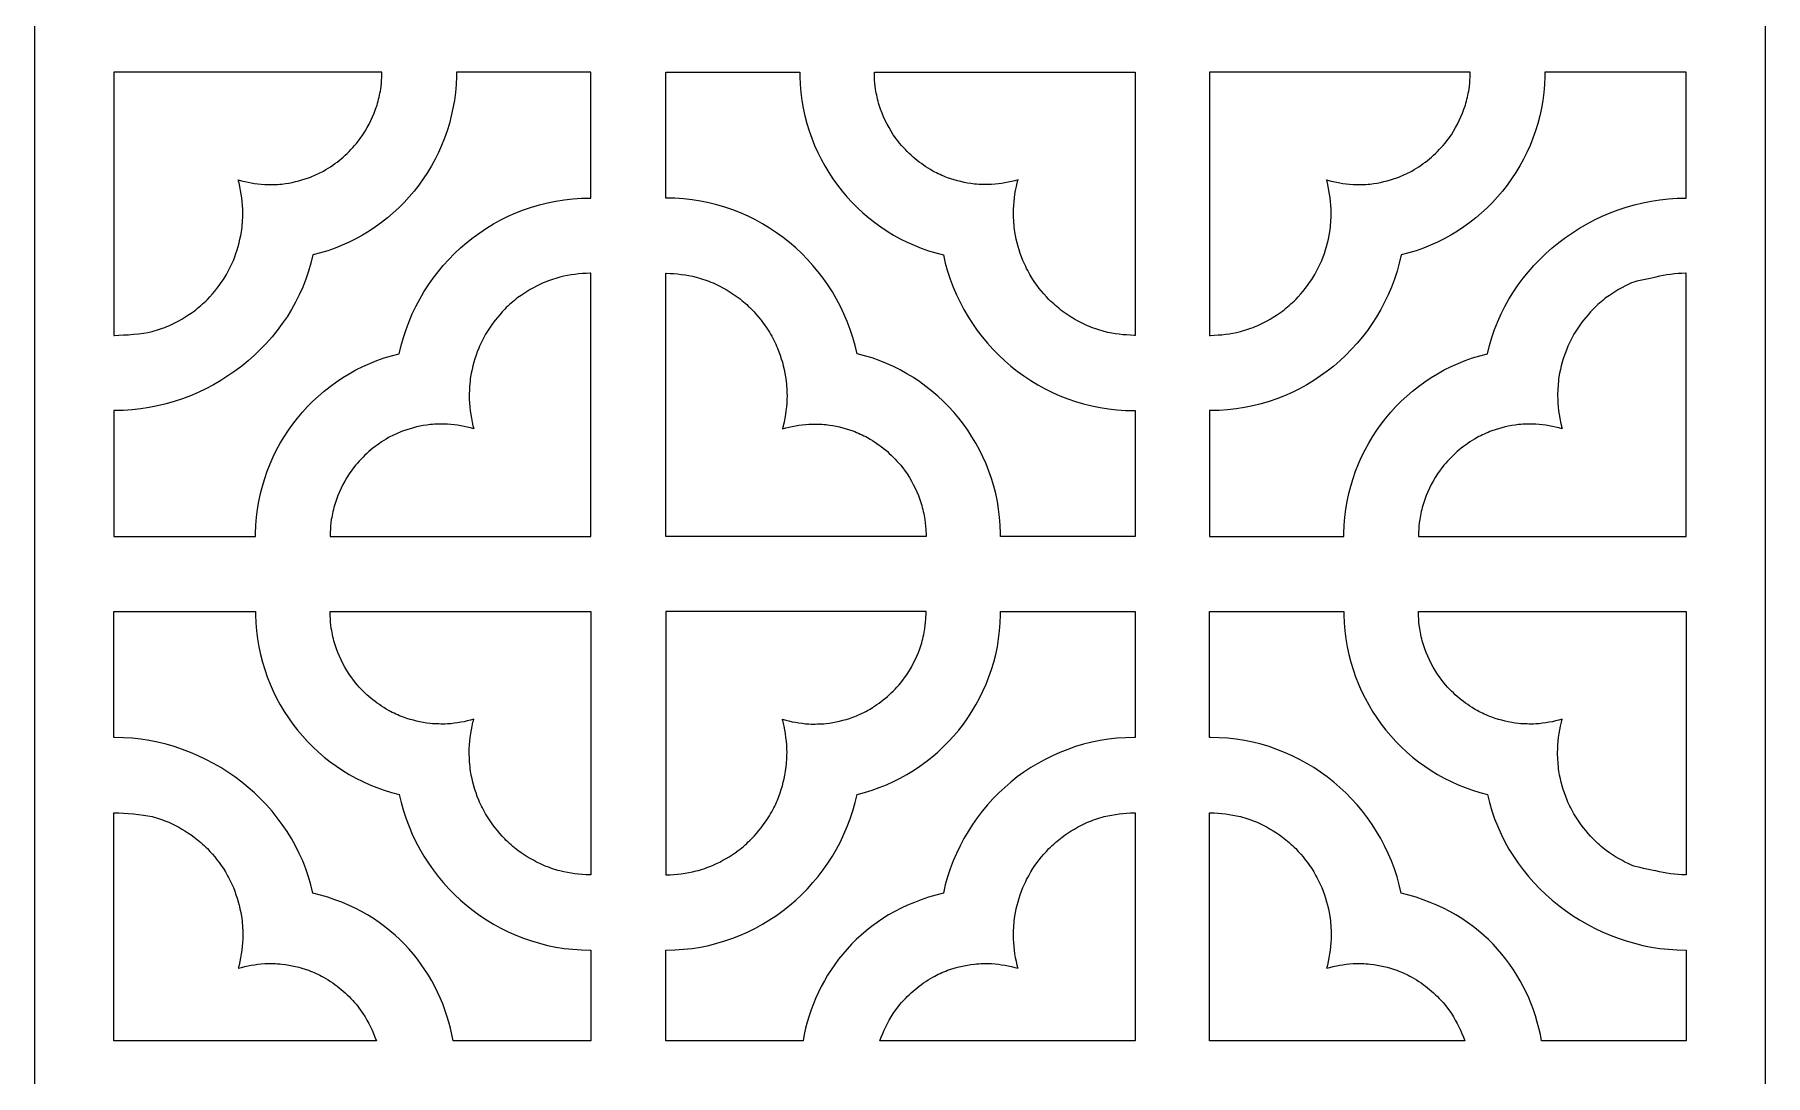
# Model space of a CAD drawing. Header units: centimetres. Extents: x 16.9 to 27.5, y -9.5 to 9.5.
# Drawn here: x 22.828 to 27.5, y -2.195 to 0.616 of the extents above; entities that cross this region are included whole.
import ezdxf

# ---------------------------------------------------------------- set-up
doc = ezdxf.new("R2010")
doc.units = ezdxf.units.CM
doc.header["$MEASUREMENT"] = 0
doc.layers.add('layer 1', color=7, linetype='Continuous')

msp = doc.modelspace()

# ---------------------------------------------------------------- linework, layer by layer
at = {"layer": 'layer 1', "color": 250}
for points, knots in [([(22.82789, 9.5), (22.82789, 9.5), (27.50001, 9.5), (27.50001, 9.5), (27.50001, 9.5), (27.50001, 9.5), (27.50001, -9.5), (27.50001, -9.5), (27.50001, -9.5), (27.50001, -9.5), (22.82789, -9.5), (22.82789, -9.5), (22.82789, -9.5), (22.82789, -9.5), (22.82789, 9.5), (22.82789, 9.5)], [0, 0, 0, 0, 0.2, 0.2, 0.2, 0.2, 0.4, 0.4, 0.4, 0.4, 0.6, 0.6, 0.6, 0.6, 1, 1, 1, 1]), ([(23.04172, 0.5141), (23.04172, 0.5141), (23.76525, 0.5141), (23.76525, 0.5141), (23.76525, 0.5141), (23.76519, 0.50853), (23.7651, 0.50263), (23.76499, 0.50006), (23.76499, 0.50006), (23.76453, 0.48975), (23.76362, 0.47938), (23.76227, 0.46863), (23.76227, 0.46863), (23.7596, 0.45363), (23.75637, 0.43946), (23.75223, 0.4248), (23.75223, 0.4248), (23.74248, 0.39577), (23.73067, 0.37106), (23.71429, 0.34527), (23.71429, 0.34527), (23.71429, 0.34527), (23.69683, 0.3217), (23.69683, 0.3217), (23.69683, 0.3217), (23.6702, 0.29065), (23.64269, 0.26765), (23.60746, 0.24713), (23.60746, 0.24713), (23.59427, 0.24029), (23.58136, 0.23438), (23.56758, 0.22887), (23.56758, 0.22887), (23.54333, 0.22054), (23.52071, 0.21529), (23.49531, 0.21201), (23.49531, 0.21201), (23.47962, 0.2108), (23.46465, 0.21043), (23.44893, 0.21083), (23.44893, 0.21083), (23.42394, 0.21276), (23.40152, 0.21669), (23.37752, 0.22346), (23.37752, 0.22346), (23.3783, 0.22084), (23.37907, 0.21819), (23.37982, 0.21552), (23.37982, 0.21552), (23.38621, 0.18765), (23.38937, 0.16197), (23.39009, 0.13337), (23.39009, 0.13337), (23.38966, 0.11632), (23.38846, 0.10012), (23.38632, 0.08319), (23.38632, 0.08319), (23.38145, 0.05577), (23.37463, 0.03144), (23.36449, 0.00553), (23.36449, 0.00553), (23.35787, -0.00923), (23.35087, -0.02302), (23.34286, -0.03707), (23.34286, -0.03707), (23.32822, -0.06011), (23.3129, -0.0798), (23.2942, -0.09962), (23.2942, -0.09962), (23.28262, -0.11078), (23.27103, -0.12093), (23.25846, -0.13093), (23.25846, -0.13093), (23.23635, -0.14684), (23.21489, -0.15934), (23.19018, -0.17066), (23.19018, -0.17066), (23.17515, -0.17667), (23.16053, -0.18168), (23.14499, -0.18616), (23.14499, -0.18616), (23.11741, -0.19262), (23.07222, -0.19581), (23.04393, -0.19654), (23.04393, -0.19654), (23.04371, -0.19653), (23.04285, -0.19652), (23.04172, -0.19652), (23.04172, -0.19652), (23.04172, -0.19652), (23.04172, 0.5141), (23.04172, 0.5141)], [0, 0, 0, 0, 0.0416667, 0.0416667, 0.0416667, 0.0416667, 0.0833333, 0.0833333, 0.0833333, 0.0833333, 0.125, 0.125, 0.125, 0.125, 0.1666667, 0.1666667, 0.1666667, 0.1666667, 0.2083333, 0.2083333, 0.2083333, 0.2083333, 0.25, 0.25, 0.25, 0.25, 0.2916667, 0.2916667, 0.2916667, 0.2916667, 0.3333333, 0.3333333, 0.3333333, 0.3333333, 0.375, 0.375, 0.375, 0.375, 0.4166667, 0.4166667, 0.4166667, 0.4166667, 0.4583333, 0.4583333, 0.4583333, 0.4583333, 0.5, 0.5, 0.5, 0.5, 0.5416667, 0.5416667, 0.5416667, 0.5416667, 0.5833333, 0.5833333, 0.5833333, 0.5833333, 0.625, 0.625, 0.625, 0.625, 0.6666667, 0.6666667, 0.6666667, 0.6666667, 0.7083333, 0.7083333, 0.7083333, 0.7083333, 0.75, 0.75, 0.75, 0.75, 0.7916667, 0.7916667, 0.7916667, 0.7916667, 0.8333333, 0.8333333, 0.8333333, 0.8333333, 0.875, 0.875, 0.875, 0.875, 0.9166667, 0.9166667, 0.9166667, 0.9166667, 1, 1, 1, 1]), ([(23.96665, 0.5141), (23.96665, 0.5141), (24.32959, 0.5141), (24.32959, 0.5141), (24.32959, 0.5141), (24.32959, 0.5141), (24.32959, 0.17429), (24.32959, 0.17429), (24.32959, 0.17429), (24.32834, 0.17429), (24.32751, 0.17429), (24.32737, 0.17429), (24.32737, 0.17429), (24.07515, 0.17429), (23.86336, -0.00629), (23.81197, -0.24608), (23.81197, -0.24608), (23.59309, -0.29807), (23.4286, -0.49549), (23.42447, -0.73125), (23.42447, -0.73125), (23.42445, -0.7324), (23.42443, -0.73578), (23.42442, -0.73952), (23.42442, -0.73952), (23.42442, -0.73952), (23.04172, -0.73952), (23.04172, -0.73952), (23.04172, -0.73952), (23.04172, -0.73952), (23.04172, -0.39966), (23.04172, -0.39966), (23.04172, -0.39966), (23.04285, -0.39966), (23.04371, -0.39966), (23.04393, -0.39966), (23.04393, -0.39966), (23.29615, -0.39966), (23.52772, -0.21908), (23.57911, 0.02071), (23.57911, 0.02071), (23.79707, 0.07248), (23.9611, 0.26846), (23.96655, 0.50291), (23.96655, 0.50291), (23.96659, 0.50478), (23.96662, 0.50945), (23.96665, 0.5141)], [0, 0, 0, 0, 0.0769231, 0.0769231, 0.0769231, 0.0769231, 0.1538462, 0.1538462, 0.1538462, 0.1538462, 0.2307692, 0.2307692, 0.2307692, 0.2307692, 0.3076923, 0.3076923, 0.3076923, 0.3076923, 0.3846154, 0.3846154, 0.3846154, 0.3846154, 0.4615385, 0.4615385, 0.4615385, 0.4615385, 0.5384615, 0.5384615, 0.5384615, 0.5384615, 0.6153846, 0.6153846, 0.6153846, 0.6153846, 0.6923077, 0.6923077, 0.6923077, 0.6923077, 0.7692308, 0.7692308, 0.7692308, 0.7692308, 0.8461538, 0.8461538, 0.8461538, 0.8461538, 1, 1, 1, 1]), ([(24.89342, 0.5141), (24.89342, 0.5141), (24.53163, 0.5141), (24.53163, 0.5141), (24.53163, 0.5141), (24.53163, 0.5141), (24.53163, 0.17429), (24.53163, 0.17429), (24.53163, 0.17429), (24.53223, 0.17429), (24.53261, 0.17429), (24.5327, 0.17429), (24.5327, 0.17429), (24.78492, 0.17429), (24.99671, -0.00629), (25.0481, -0.24608), (25.0481, -0.24608), (25.26698, -0.29807), (25.43147, -0.49549), (25.43559, -0.73125), (25.43559, -0.73125), (25.43562, -0.7324), (25.43564, -0.73578), (25.43565, -0.73952), (25.43565, -0.73952), (25.43565, -0.73952), (25.79857, -0.73952), (25.79857, -0.73952), (25.79857, -0.73952), (25.79857, -0.73952), (25.79857, -0.39966), (25.79857, -0.39966), (25.79857, -0.39966), (25.79744, -0.39966), (25.79658, -0.39966), (25.79635, -0.39966), (25.79635, -0.39966), (25.54414, -0.39966), (25.33235, -0.21908), (25.28096, 0.02071), (25.28096, 0.02071), (25.06299, 0.07248), (24.89897, 0.26846), (24.89352, 0.50291), (24.89352, 0.50291), (24.89348, 0.50478), (24.89344, 0.50945), (24.89342, 0.5141)], [0, 0, 0, 0, 0.0769231, 0.0769231, 0.0769231, 0.0769231, 0.1538462, 0.1538462, 0.1538462, 0.1538462, 0.2307692, 0.2307692, 0.2307692, 0.2307692, 0.3076923, 0.3076923, 0.3076923, 0.3076923, 0.3846154, 0.3846154, 0.3846154, 0.3846154, 0.4615385, 0.4615385, 0.4615385, 0.4615385, 0.5384615, 0.5384615, 0.5384615, 0.5384615, 0.6153846, 0.6153846, 0.6153846, 0.6153846, 0.6923077, 0.6923077, 0.6923077, 0.6923077, 0.7692308, 0.7692308, 0.7692308, 0.7692308, 0.8461538, 0.8461538, 0.8461538, 0.8461538, 1, 1, 1, 1]), ([(25.79857, 0.5141), (25.79857, 0.5141), (25.09482, 0.5141), (25.09482, 0.5141), (25.09482, 0.5141), (25.09488, 0.50853), (25.09496, 0.50263), (25.09508, 0.50006), (25.09508, 0.50006), (25.09554, 0.48975), (25.09644, 0.47938), (25.0978, 0.46863), (25.0978, 0.46863), (25.10046, 0.45363), (25.1037, 0.43946), (25.10784, 0.4248), (25.10784, 0.4248), (25.11759, 0.39577), (25.12939, 0.37106), (25.14578, 0.34527), (25.14578, 0.34527), (25.14578, 0.34527), (25.16323, 0.3217), (25.16323, 0.3217), (25.16323, 0.3217), (25.18986, 0.29065), (25.21738, 0.26765), (25.25261, 0.24713), (25.25261, 0.24713), (25.2658, 0.24029), (25.2787, 0.23438), (25.29249, 0.22887), (25.29249, 0.22887), (25.31674, 0.22054), (25.33936, 0.21529), (25.36476, 0.21201), (25.36476, 0.21201), (25.38045, 0.2108), (25.39541, 0.21043), (25.41114, 0.21083), (25.41114, 0.21083), (25.43613, 0.21276), (25.45855, 0.21669), (25.48255, 0.22346), (25.48255, 0.22346), (25.48177, 0.22084), (25.481, 0.21819), (25.48024, 0.21552), (25.48024, 0.21552), (25.47385, 0.18765), (25.4707, 0.16197), (25.46998, 0.13337), (25.46998, 0.13337), (25.47041, 0.11632), (25.47161, 0.10012), (25.47375, 0.08319), (25.47375, 0.08319), (25.47861, 0.05577), (25.48544, 0.03144), (25.49558, 0.00553), (25.49558, 0.00553), (25.5022, -0.00923), (25.5092, -0.02302), (25.51721, -0.03707), (25.51721, -0.03707), (25.53184, -0.06011), (25.54717, -0.0798), (25.56586, -0.09962), (25.56586, -0.09962), (25.57744, -0.11078), (25.58903, -0.12093), (25.60161, -0.13093), (25.60161, -0.13093), (25.62372, -0.14684), (25.64517, -0.15934), (25.66989, -0.17066), (25.66989, -0.17066), (25.68492, -0.17667), (25.69954, -0.18168), (25.71508, -0.18616), (25.71508, -0.18616), (25.74266, -0.19262), (25.76806, -0.19581), (25.79635, -0.19654), (25.79635, -0.19654), (25.79658, -0.19653), (25.79744, -0.19652), (25.79857, -0.19652), (25.79857, -0.19652), (25.79857, -0.19652), (25.79857, 0.5141), (25.79857, 0.5141)], [0, 0, 0, 0, 0.0416667, 0.0416667, 0.0416667, 0.0416667, 0.0833333, 0.0833333, 0.0833333, 0.0833333, 0.125, 0.125, 0.125, 0.125, 0.1666667, 0.1666667, 0.1666667, 0.1666667, 0.2083333, 0.2083333, 0.2083333, 0.2083333, 0.25, 0.25, 0.25, 0.25, 0.2916667, 0.2916667, 0.2916667, 0.2916667, 0.3333333, 0.3333333, 0.3333333, 0.3333333, 0.375, 0.375, 0.375, 0.375, 0.4166667, 0.4166667, 0.4166667, 0.4166667, 0.4583333, 0.4583333, 0.4583333, 0.4583333, 0.5, 0.5, 0.5, 0.5, 0.5416667, 0.5416667, 0.5416667, 0.5416667, 0.5833333, 0.5833333, 0.5833333, 0.5833333, 0.625, 0.625, 0.625, 0.625, 0.6666667, 0.6666667, 0.6666667, 0.6666667, 0.7083333, 0.7083333, 0.7083333, 0.7083333, 0.75, 0.75, 0.75, 0.75, 0.7916667, 0.7916667, 0.7916667, 0.7916667, 0.8333333, 0.8333333, 0.8333333, 0.8333333, 0.875, 0.875, 0.875, 0.875, 0.9166667, 0.9166667, 0.9166667, 0.9166667, 1, 1, 1, 1]), ([(25.99946, 0.5141), (25.99946, 0.5141), (26.70321, 0.5141), (26.70321, 0.5141), (26.70321, 0.5141), (26.70315, 0.50853), (26.70307, 0.50263), (26.70295, 0.50006), (26.70295, 0.50006), (26.70249, 0.48975), (26.70159, 0.47938), (26.70023, 0.46863), (26.70023, 0.46863), (26.69757, 0.45363), (26.69433, 0.43946), (26.69019, 0.4248), (26.69019, 0.4248), (26.68044, 0.39577), (26.66864, 0.37106), (26.65225, 0.34527), (26.65225, 0.34527), (26.65225, 0.34527), (26.6348, 0.3217), (26.6348, 0.3217), (26.6348, 0.3217), (26.60817, 0.29065), (26.58065, 0.26765), (26.54542, 0.24713), (26.54542, 0.24713), (26.53223, 0.24029), (26.51933, 0.23438), (26.50555, 0.22887), (26.50555, 0.22887), (26.48129, 0.22054), (26.45867, 0.21529), (26.43327, 0.21201), (26.43327, 0.21201), (26.41758, 0.2108), (26.40262, 0.21043), (26.38689, 0.21083), (26.38689, 0.21083), (26.36191, 0.21276), (26.33948, 0.21669), (26.31548, 0.22346), (26.31548, 0.22346), (26.31626, 0.22084), (26.31704, 0.21819), (26.31779, 0.21552), (26.31779, 0.21552), (26.32418, 0.18765), (26.32733, 0.16197), (26.32805, 0.13337), (26.32805, 0.13337), (26.32762, 0.11632), (26.32642, 0.10012), (26.32429, 0.08319), (26.32429, 0.08319), (26.31942, 0.05577), (26.31259, 0.03144), (26.30246, 0.00553), (26.30246, 0.00553), (26.29584, -0.00923), (26.28883, -0.02302), (26.28083, -0.03707), (26.28083, -0.03707), (26.26619, -0.06011), (26.25087, -0.0798), (26.23217, -0.09962), (26.23217, -0.09962), (26.22059, -0.11078), (26.209, -0.12093), (26.19642, -0.13093), (26.19642, -0.13093), (26.17431, -0.14684), (26.15286, -0.15934), (26.12814, -0.17066), (26.12814, -0.17066), (26.11311, -0.17667), (26.09849, -0.18168), (26.08295, -0.18616), (26.08295, -0.18616), (26.05538, -0.19262), (26.02997, -0.19581), (26.00168, -0.19654), (26.00168, -0.19654), (26.00146, -0.19653), (26.00059, -0.19652), (25.99946, -0.19652), (25.99946, -0.19652), (25.99946, -0.19652), (25.99946, 0.5141), (25.99946, 0.5141)], [0, 0, 0, 0, 0.0416667, 0.0416667, 0.0416667, 0.0416667, 0.0833333, 0.0833333, 0.0833333, 0.0833333, 0.125, 0.125, 0.125, 0.125, 0.1666667, 0.1666667, 0.1666667, 0.1666667, 0.2083333, 0.2083333, 0.2083333, 0.2083333, 0.25, 0.25, 0.25, 0.25, 0.2916667, 0.2916667, 0.2916667, 0.2916667, 0.3333333, 0.3333333, 0.3333333, 0.3333333, 0.375, 0.375, 0.375, 0.375, 0.4166667, 0.4166667, 0.4166667, 0.4166667, 0.4583333, 0.4583333, 0.4583333, 0.4583333, 0.5, 0.5, 0.5, 0.5, 0.5416667, 0.5416667, 0.5416667, 0.5416667, 0.5833333, 0.5833333, 0.5833333, 0.5833333, 0.625, 0.625, 0.625, 0.625, 0.6666667, 0.6666667, 0.6666667, 0.6666667, 0.7083333, 0.7083333, 0.7083333, 0.7083333, 0.75, 0.75, 0.75, 0.75, 0.7916667, 0.7916667, 0.7916667, 0.7916667, 0.8333333, 0.8333333, 0.8333333, 0.8333333, 0.875, 0.875, 0.875, 0.875, 0.9166667, 0.9166667, 0.9166667, 0.9166667, 1, 1, 1, 1]), ([(26.90461, 0.5141), (26.90461, 0.5141), (27.28618, 0.5141), (27.28618, 0.5141), (27.28618, 0.5141), (27.28618, 0.5141), (27.28618, 0.17429), (27.28618, 0.17429), (27.28618, 0.17429), (27.28558, 0.17429), (27.2852, 0.17429), (27.28511, 0.17429), (27.28511, 0.17429), (27.03289, 0.17429), (26.80132, -0.00629), (26.74994, -0.24608), (26.74994, -0.24608), (26.53105, -0.29807), (26.36656, -0.49549), (26.36244, -0.73125), (26.36244, -0.73125), (26.36242, -0.7324), (26.3624, -0.73578), (26.36238, -0.73952), (26.36238, -0.73952), (26.36238, -0.73952), (25.99946, -0.73952), (25.99946, -0.73952), (25.99946, -0.73952), (25.99946, -0.73952), (25.99946, -0.39966), (25.99946, -0.39966), (25.99946, -0.39966), (26.00059, -0.39966), (26.00146, -0.39966), (26.00168, -0.39966), (26.00168, -0.39966), (26.25389, -0.39966), (26.46568, -0.21908), (26.51707, 0.02071), (26.51707, 0.02071), (26.73504, 0.07248), (26.89907, 0.26846), (26.90451, 0.50291), (26.90451, 0.50291), (26.90455, 0.50478), (26.90459, 0.50945), (26.90461, 0.5141)], [0, 0, 0, 0, 0.0769231, 0.0769231, 0.0769231, 0.0769231, 0.1538462, 0.1538462, 0.1538462, 0.1538462, 0.2307692, 0.2307692, 0.2307692, 0.2307692, 0.3076923, 0.3076923, 0.3076923, 0.3076923, 0.3846154, 0.3846154, 0.3846154, 0.3846154, 0.4615385, 0.4615385, 0.4615385, 0.4615385, 0.5384615, 0.5384615, 0.5384615, 0.5384615, 0.6153846, 0.6153846, 0.6153846, 0.6153846, 0.6923077, 0.6923077, 0.6923077, 0.6923077, 0.7692308, 0.7692308, 0.7692308, 0.7692308, 0.8461538, 0.8461538, 0.8461538, 0.8461538, 1, 1, 1, 1]), ([(23.62582, -0.73952), (23.62586, -0.73471), (23.62591, -0.73003), (23.62598, -0.72824), (23.62598, -0.72824), (23.62639, -0.717), (23.62733, -0.70572), (23.62881, -0.694), (23.62881, -0.694), (23.63148, -0.679), (23.63471, -0.66483), (23.63885, -0.65017), (23.63885, -0.65017), (23.6486, -0.62114), (23.66041, -0.59643), (23.67679, -0.57064), (23.67679, -0.57064), (23.67679, -0.57064), (23.69425, -0.54707), (23.69425, -0.54707), (23.69425, -0.54707), (23.72088, -0.51602), (23.74839, -0.49302), (23.78362, -0.4725), (23.78362, -0.4725), (23.79681, -0.46566), (23.80972, -0.45975), (23.8235, -0.45424), (23.8235, -0.45424), (23.84775, -0.44591), (23.87038, -0.44066), (23.89577, -0.43738), (23.89577, -0.43738), (23.91146, -0.43617), (23.92643, -0.4358), (23.94215, -0.4362), (23.94215, -0.4362), (23.96714, -0.43813), (23.98956, -0.44206), (24.01356, -0.44883), (24.01356, -0.44883), (24.01278, -0.44621), (24.01201, -0.44356), (24.01126, -0.4409), (24.01126, -0.4409), (24.00487, -0.41302), (24.00171, -0.38734), (24.00099, -0.35874), (24.00099, -0.35874), (24.00142, -0.34169), (24.00262, -0.32549), (24.00476, -0.30856), (24.00476, -0.30856), (24.00963, -0.28114), (24.01645, -0.25681), (24.02659, -0.23091), (24.02659, -0.23091), (24.03321, -0.21614), (24.04021, -0.20235), (24.04822, -0.1883), (24.04822, -0.1883), (24.06286, -0.16526), (24.07818, -0.14557), (24.09688, -0.12575), (24.09688, -0.12575), (24.10846, -0.11459), (24.12005, -0.10444), (24.13262, -0.09444), (24.13262, -0.09444), (24.15473, -0.07853), (24.17619, -0.06603), (24.2009, -0.05471), (24.2009, -0.05471), (24.21594, -0.0487), (24.23055, -0.04369), (24.24609, -0.03921), (24.24609, -0.03921), (24.27367, -0.03275), (24.29908, -0.02956), (24.32737, -0.02883), (24.32737, -0.02883), (24.3275, -0.02883), (24.32833, -0.02884), (24.32959, -0.02884), (24.32959, -0.02884), (24.32959, -0.02884), (24.32959, -0.73952), (24.32959, -0.73952), (24.32959, -0.73952), (24.32959, -0.73952), (23.62582, -0.73952), (23.62582, -0.73952)], [0, 0, 0, 0, 0.0416667, 0.0416667, 0.0416667, 0.0416667, 0.0833333, 0.0833333, 0.0833333, 0.0833333, 0.125, 0.125, 0.125, 0.125, 0.1666667, 0.1666667, 0.1666667, 0.1666667, 0.2083333, 0.2083333, 0.2083333, 0.2083333, 0.25, 0.25, 0.25, 0.25, 0.2916667, 0.2916667, 0.2916667, 0.2916667, 0.3333333, 0.3333333, 0.3333333, 0.3333333, 0.375, 0.375, 0.375, 0.375, 0.4166667, 0.4166667, 0.4166667, 0.4166667, 0.4583333, 0.4583333, 0.4583333, 0.4583333, 0.5, 0.5, 0.5, 0.5, 0.5416667, 0.5416667, 0.5416667, 0.5416667, 0.5833333, 0.5833333, 0.5833333, 0.5833333, 0.625, 0.625, 0.625, 0.625, 0.6666667, 0.6666667, 0.6666667, 0.6666667, 0.7083333, 0.7083333, 0.7083333, 0.7083333, 0.75, 0.75, 0.75, 0.75, 0.7916667, 0.7916667, 0.7916667, 0.7916667, 0.8333333, 0.8333333, 0.8333333, 0.8333333, 0.875, 0.875, 0.875, 0.875, 0.9166667, 0.9166667, 0.9166667, 0.9166667, 1, 1, 1, 1]), ([(25.23425, -0.73952), (25.23421, -0.73471), (25.23416, -0.73003), (25.23409, -0.72824), (25.23409, -0.72824), (25.23368, -0.717), (25.23273, -0.70572), (25.23125, -0.694), (25.23125, -0.694), (25.22859, -0.679), (25.22535, -0.66483), (25.22122, -0.65017), (25.22122, -0.65017), (25.21147, -0.62114), (25.19966, -0.59643), (25.18328, -0.57064), (25.18328, -0.57064), (25.18328, -0.57064), (25.16582, -0.54707), (25.16582, -0.54707), (25.16582, -0.54707), (25.13919, -0.51602), (25.11168, -0.49302), (25.07645, -0.4725), (25.07645, -0.4725), (25.06326, -0.46566), (25.05035, -0.45975), (25.03657, -0.45424), (25.03657, -0.45424), (25.01232, -0.44591), (24.98969, -0.44066), (24.96429, -0.43738), (24.96429, -0.43738), (24.94861, -0.43617), (24.93364, -0.4358), (24.91791, -0.4362), (24.91791, -0.4362), (24.89293, -0.43813), (24.87051, -0.44206), (24.8465, -0.44883), (24.8465, -0.44883), (24.84729, -0.44621), (24.84806, -0.44356), (24.84881, -0.4409), (24.84881, -0.4409), (24.8552, -0.41302), (24.85836, -0.38734), (24.85908, -0.35874), (24.85908, -0.35874), (24.85865, -0.34169), (24.85745, -0.32549), (24.85531, -0.30856), (24.85531, -0.30856), (24.85044, -0.28114), (24.84362, -0.25681), (24.83348, -0.23091), (24.83348, -0.23091), (24.82686, -0.21614), (24.81986, -0.20235), (24.81185, -0.1883), (24.81185, -0.1883), (24.79721, -0.16526), (24.78189, -0.14557), (24.76319, -0.12575), (24.76319, -0.12575), (24.75161, -0.11459), (24.74002, -0.10444), (24.72745, -0.09444), (24.72745, -0.09444), (24.70534, -0.07853), (24.68388, -0.06603), (24.65916, -0.05471), (24.65916, -0.05471), (24.64413, -0.0487), (24.62952, -0.04369), (24.61397, -0.03921), (24.61397, -0.03921), (24.5864, -0.03275), (24.56099, -0.02956), (24.5327, -0.02883), (24.5327, -0.02883), (24.53261, -0.02883), (24.53223, -0.02884), (24.53163, -0.02884), (24.53163, -0.02884), (24.53163, -0.02884), (24.53163, -0.73952), (24.53163, -0.73952), (24.53163, -0.73952), (24.53163, -0.73952), (25.23425, -0.73952), (25.23425, -0.73952)], [0, 0, 0, 0, 0.0416667, 0.0416667, 0.0416667, 0.0416667, 0.0833333, 0.0833333, 0.0833333, 0.0833333, 0.125, 0.125, 0.125, 0.125, 0.1666667, 0.1666667, 0.1666667, 0.1666667, 0.2083333, 0.2083333, 0.2083333, 0.2083333, 0.25, 0.25, 0.25, 0.25, 0.2916667, 0.2916667, 0.2916667, 0.2916667, 0.3333333, 0.3333333, 0.3333333, 0.3333333, 0.375, 0.375, 0.375, 0.375, 0.4166667, 0.4166667, 0.4166667, 0.4166667, 0.4583333, 0.4583333, 0.4583333, 0.4583333, 0.5, 0.5, 0.5, 0.5, 0.5416667, 0.5416667, 0.5416667, 0.5416667, 0.5833333, 0.5833333, 0.5833333, 0.5833333, 0.625, 0.625, 0.625, 0.625, 0.6666667, 0.6666667, 0.6666667, 0.6666667, 0.7083333, 0.7083333, 0.7083333, 0.7083333, 0.75, 0.75, 0.75, 0.75, 0.7916667, 0.7916667, 0.7916667, 0.7916667, 0.8333333, 0.8333333, 0.8333333, 0.8333333, 0.875, 0.875, 0.875, 0.875, 0.9166667, 0.9166667, 0.9166667, 0.9166667, 1, 1, 1, 1]), ([(26.56378, -0.73952), (26.56382, -0.73471), (26.56387, -0.73003), (26.56394, -0.72824), (26.56394, -0.72824), (26.56436, -0.717), (26.5653, -0.70572), (26.56678, -0.694), (26.56678, -0.694), (26.56944, -0.679), (26.57268, -0.66483), (26.57681, -0.65017), (26.57681, -0.65017), (26.58656, -0.62114), (26.59837, -0.59643), (26.61475, -0.57064), (26.61475, -0.57064), (26.61475, -0.57064), (26.63221, -0.54707), (26.63221, -0.54707), (26.63221, -0.54707), (26.65884, -0.51602), (26.68636, -0.49302), (26.72159, -0.4725), (26.72159, -0.4725), (26.73478, -0.46566), (26.74768, -0.45975), (26.76146, -0.45424), (26.76146, -0.45424), (26.78571, -0.44591), (26.80834, -0.44066), (26.83374, -0.43738), (26.83374, -0.43738), (26.84943, -0.43617), (26.86439, -0.4358), (26.88012, -0.4362), (26.88012, -0.4362), (26.9051, -0.43813), (26.92753, -0.44206), (26.95153, -0.44883), (26.95153, -0.44883), (26.95074, -0.44621), (26.94997, -0.44356), (26.94922, -0.4409), (26.94922, -0.4409), (26.94283, -0.41302), (26.93967, -0.38734), (26.93896, -0.35874), (26.93896, -0.35874), (26.93938, -0.34169), (26.94058, -0.32549), (26.94272, -0.30856), (26.94272, -0.30856), (26.94759, -0.28114), (26.95441, -0.25681), (26.96455, -0.23091), (26.96455, -0.23091), (26.97117, -0.21614), (26.97818, -0.20235), (26.98618, -0.1883), (26.98618, -0.1883), (27.00082, -0.16526), (27.01614, -0.14557), (27.03484, -0.12575), (27.03484, -0.12575), (27.04642, -0.11459), (27.05801, -0.10444), (27.07059, -0.09444), (27.07059, -0.09444), (27.09269, -0.07853), (27.11415, -0.06603), (27.13887, -0.05471), (27.13887, -0.05471), (27.1539, -0.0487), (27.18829, -0.04369), (27.20384, -0.03921), (27.20384, -0.03921), (27.23141, -0.03275), (27.25682, -0.02956), (27.28511, -0.02883), (27.28511, -0.02883), (27.2852, -0.02883), (27.28558, -0.02884), (27.28618, -0.02884), (27.28618, -0.02884), (27.28618, -0.02884), (27.28618, -0.73952), (27.28618, -0.73952), (27.28618, -0.73952), (27.28618, -0.73952), (26.56378, -0.73952), (26.56378, -0.73952)], [0, 0, 0, 0, 0.0416667, 0.0416667, 0.0416667, 0.0416667, 0.0833333, 0.0833333, 0.0833333, 0.0833333, 0.125, 0.125, 0.125, 0.125, 0.1666667, 0.1666667, 0.1666667, 0.1666667, 0.2083333, 0.2083333, 0.2083333, 0.2083333, 0.25, 0.25, 0.25, 0.25, 0.2916667, 0.2916667, 0.2916667, 0.2916667, 0.3333333, 0.3333333, 0.3333333, 0.3333333, 0.375, 0.375, 0.375, 0.375, 0.4166667, 0.4166667, 0.4166667, 0.4166667, 0.4583333, 0.4583333, 0.4583333, 0.4583333, 0.5, 0.5, 0.5, 0.5, 0.5416667, 0.5416667, 0.5416667, 0.5416667, 0.5833333, 0.5833333, 0.5833333, 0.5833333, 0.625, 0.625, 0.625, 0.625, 0.6666667, 0.6666667, 0.6666667, 0.6666667, 0.7083333, 0.7083333, 0.7083333, 0.7083333, 0.75, 0.75, 0.75, 0.75, 0.7916667, 0.7916667, 0.7916667, 0.7916667, 0.8333333, 0.8333333, 0.8333333, 0.8333333, 0.875, 0.875, 0.875, 0.875, 0.9166667, 0.9166667, 0.9166667, 0.9166667, 1, 1, 1, 1]), ([(23.95744, -2.10138), (23.95744, -2.10138), (24.32959, -2.10138), (24.32959, -2.10138), (24.32959, -2.10138), (24.32959, -2.01972), (24.32959, -1.93805), (24.32959, -1.85639), (24.32959, -1.85639), (24.32834, -1.85639), (24.32751, -1.85639), (24.32737, -1.85639), (24.32737, -1.85639), (24.07515, -1.85639), (23.86336, -1.67581), (23.81197, -1.43602), (23.81197, -1.43602), (23.59309, -1.38403), (23.4286, -1.18661), (23.42447, -0.95085), (23.42447, -0.95085), (23.42445, -0.9497), (23.42443, -0.94632), (23.42442, -0.94258), (23.42442, -0.94258), (23.42442, -0.94258), (23.04172, -0.94258), (23.04172, -0.94258), (23.04172, -0.94258), (23.04172, -0.94258), (23.04172, -1.28244), (23.04172, -1.28244), (23.04172, -1.28244), (23.04285, -1.28244), (23.04371, -1.28243), (23.04393, -1.28243), (23.04393, -1.28243), (23.29615, -1.28243), (23.52772, -1.46302), (23.57911, -1.7028), (23.57911, -1.7028), (23.79932, -1.75511), (23.92537, -1.92005), (23.95744, -2.10138)], [0, 0, 0, 0, 0.0833333, 0.0833333, 0.0833333, 0.0833333, 0.1666667, 0.1666667, 0.1666667, 0.1666667, 0.25, 0.25, 0.25, 0.25, 0.3333333, 0.3333333, 0.3333333, 0.3333333, 0.4166667, 0.4166667, 0.4166667, 0.4166667, 0.5, 0.5, 0.5, 0.5, 0.5833333, 0.5833333, 0.5833333, 0.5833333, 0.6666667, 0.6666667, 0.6666667, 0.6666667, 0.75, 0.75, 0.75, 0.75, 0.8333333, 0.8333333, 0.8333333, 0.8333333, 1, 1, 1, 1]), ([(23.62582, -0.94258), (23.62586, -0.94739), (23.62591, -0.95207), (23.62598, -0.95386), (23.62598, -0.95386), (23.62639, -0.9651), (23.62733, -0.97637), (23.62881, -0.98809), (23.62881, -0.98809), (23.63148, -1.0031), (23.63471, -1.01726), (23.63885, -1.03193), (23.63885, -1.03193), (23.6486, -1.06096), (23.66041, -1.08566), (23.67679, -1.11145), (23.67679, -1.11145), (23.67679, -1.11145), (23.69425, -1.13503), (23.69425, -1.13503), (23.69425, -1.13503), (23.72088, -1.16608), (23.74839, -1.18908), (23.78362, -1.2096), (23.78362, -1.2096), (23.79681, -1.21644), (23.80972, -1.22235), (23.8235, -1.22786), (23.8235, -1.22786), (23.84775, -1.23618), (23.87038, -1.24143), (23.89577, -1.24471), (23.89577, -1.24471), (23.91146, -1.24593), (23.92643, -1.2463), (23.94215, -1.24589), (23.94215, -1.24589), (23.96714, -1.24397), (23.98956, -1.24004), (24.01356, -1.23327), (24.01356, -1.23327), (24.01278, -1.23589), (24.01201, -1.23853), (24.01126, -1.2412), (24.01126, -1.2412), (24.00487, -1.26907), (24.00171, -1.29475), (24.00099, -1.32336), (24.00099, -1.32336), (24.00142, -1.34041), (24.00262, -1.35661), (24.00476, -1.37354), (24.00476, -1.37354), (24.00963, -1.40095), (24.01645, -1.42528), (24.02659, -1.45119), (24.02659, -1.45119), (24.03321, -1.46595), (24.04021, -1.47975), (24.04822, -1.4938), (24.04822, -1.4938), (24.06286, -1.51684), (24.07818, -1.53653), (24.09688, -1.55634), (24.09688, -1.55634), (24.10846, -1.56751), (24.12005, -1.57766), (24.13262, -1.58766), (24.13262, -1.58766), (24.15473, -1.60357), (24.17619, -1.61607), (24.2009, -1.62739), (24.2009, -1.62739), (24.21594, -1.6334), (24.23055, -1.63841), (24.24609, -1.64289), (24.24609, -1.64289), (24.27367, -1.64935), (24.29908, -1.65254), (24.32737, -1.65327), (24.32737, -1.65327), (24.3275, -1.65326), (24.32833, -1.65326), (24.32959, -1.65325), (24.32959, -1.65325), (24.32959, -1.65325), (24.32959, -0.94258), (24.32959, -0.94258), (24.32959, -0.94258), (24.32959, -0.94258), (23.62582, -0.94258), (23.62582, -0.94258)], [0, 0, 0, 0, 0.0416667, 0.0416667, 0.0416667, 0.0416667, 0.0833333, 0.0833333, 0.0833333, 0.0833333, 0.125, 0.125, 0.125, 0.125, 0.1666667, 0.1666667, 0.1666667, 0.1666667, 0.2083333, 0.2083333, 0.2083333, 0.2083333, 0.25, 0.25, 0.25, 0.25, 0.2916667, 0.2916667, 0.2916667, 0.2916667, 0.3333333, 0.3333333, 0.3333333, 0.3333333, 0.375, 0.375, 0.375, 0.375, 0.4166667, 0.4166667, 0.4166667, 0.4166667, 0.4583333, 0.4583333, 0.4583333, 0.4583333, 0.5, 0.5, 0.5, 0.5, 0.5416667, 0.5416667, 0.5416667, 0.5416667, 0.5833333, 0.5833333, 0.5833333, 0.5833333, 0.625, 0.625, 0.625, 0.625, 0.6666667, 0.6666667, 0.6666667, 0.6666667, 0.7083333, 0.7083333, 0.7083333, 0.7083333, 0.75, 0.75, 0.75, 0.75, 0.7916667, 0.7916667, 0.7916667, 0.7916667, 0.8333333, 0.8333333, 0.8333333, 0.8333333, 0.875, 0.875, 0.875, 0.875, 0.9166667, 0.9166667, 0.9166667, 0.9166667, 1, 1, 1, 1]), ([(24.53163, -2.10138), (24.53163, -2.10138), (24.90215, -2.10138), (24.90215, -2.10138), (24.90215, -2.10138), (24.93426, -1.92009), (25.06048, -1.75517), (25.28096, -1.7028), (25.28096, -1.7028), (25.33235, -1.46302), (25.54414, -1.28243), (25.79635, -1.28243), (25.79635, -1.28243), (25.79658, -1.28243), (25.79744, -1.28244), (25.79857, -1.28244), (25.79857, -1.28244), (25.79857, -1.28244), (25.79857, -0.94258), (25.79857, -0.94258), (25.79857, -0.94258), (25.79857, -0.94258), (25.43565, -0.94258), (25.43565, -0.94258), (25.43565, -0.94258), (25.43564, -0.94632), (25.43562, -0.9497), (25.43559, -0.95085), (25.43559, -0.95085), (25.43147, -1.18661), (25.26698, -1.38403), (25.0481, -1.43602), (25.0481, -1.43602), (24.99671, -1.67581), (24.78492, -1.85639), (24.5327, -1.85639), (24.5327, -1.85639), (24.53261, -1.85639), (24.53223, -1.85639), (24.53163, -1.85639), (24.53163, -1.85639), (24.53163, -1.93805), (24.53163, -2.01972), (24.53163, -2.10138)], [0, 0, 0, 0, 0.0833333, 0.0833333, 0.0833333, 0.0833333, 0.1666667, 0.1666667, 0.1666667, 0.1666667, 0.25, 0.25, 0.25, 0.25, 0.3333333, 0.3333333, 0.3333333, 0.3333333, 0.4166667, 0.4166667, 0.4166667, 0.4166667, 0.5, 0.5, 0.5, 0.5, 0.5833333, 0.5833333, 0.5833333, 0.5833333, 0.6666667, 0.6666667, 0.6666667, 0.6666667, 0.75, 0.75, 0.75, 0.75, 0.8333333, 0.8333333, 0.8333333, 0.8333333, 1, 1, 1, 1]), ([(25.23425, -0.94258), (25.23421, -0.94739), (25.23416, -0.95207), (25.23409, -0.95386), (25.23409, -0.95386), (25.23368, -0.9651), (25.23273, -0.97637), (25.23125, -0.98809), (25.23125, -0.98809), (25.22859, -1.0031), (25.22535, -1.01726), (25.22122, -1.03193), (25.22122, -1.03193), (25.21147, -1.06096), (25.19966, -1.08566), (25.18328, -1.11145), (25.18328, -1.11145), (25.18328, -1.11145), (25.16582, -1.13503), (25.16582, -1.13503), (25.16582, -1.13503), (25.13919, -1.16608), (25.11168, -1.18908), (25.07645, -1.2096), (25.07645, -1.2096), (25.06326, -1.21644), (25.05035, -1.22235), (25.03657, -1.22786), (25.03657, -1.22786), (25.01232, -1.23618), (24.98969, -1.24143), (24.96429, -1.24471), (24.96429, -1.24471), (24.94861, -1.24593), (24.93364, -1.2463), (24.91791, -1.24589), (24.91791, -1.24589), (24.89293, -1.24397), (24.87051, -1.24004), (24.8465, -1.23327), (24.8465, -1.23327), (24.84729, -1.23589), (24.84806, -1.23853), (24.84881, -1.2412), (24.84881, -1.2412), (24.8552, -1.26907), (24.85836, -1.29475), (24.85908, -1.32336), (24.85908, -1.32336), (24.85865, -1.34041), (24.85745, -1.35661), (24.85531, -1.37354), (24.85531, -1.37354), (24.85044, -1.40095), (24.84362, -1.42528), (24.83348, -1.45119), (24.83348, -1.45119), (24.82686, -1.46595), (24.81986, -1.47975), (24.81185, -1.4938), (24.81185, -1.4938), (24.79721, -1.51684), (24.78189, -1.53653), (24.76319, -1.55634), (24.76319, -1.55634), (24.75161, -1.56751), (24.74002, -1.57766), (24.72745, -1.58766), (24.72745, -1.58766), (24.70534, -1.60357), (24.68388, -1.61607), (24.65916, -1.62739), (24.65916, -1.62739), (24.64413, -1.6334), (24.62952, -1.63841), (24.61397, -1.64289), (24.61397, -1.64289), (24.5864, -1.64935), (24.56099, -1.65254), (24.5327, -1.65327), (24.5327, -1.65327), (24.53261, -1.65326), (24.53223, -1.65326), (24.53163, -1.65326), (24.53163, -1.65326), (24.53163, -1.65326), (24.53163, -0.94258), (24.53163, -0.94258), (24.53163, -0.94258), (24.53163, -0.94258), (25.23425, -0.94258), (25.23425, -0.94258)], [0, 0, 0, 0, 0.0416667, 0.0416667, 0.0416667, 0.0416667, 0.0833333, 0.0833333, 0.0833333, 0.0833333, 0.125, 0.125, 0.125, 0.125, 0.1666667, 0.1666667, 0.1666667, 0.1666667, 0.2083333, 0.2083333, 0.2083333, 0.2083333, 0.25, 0.25, 0.25, 0.25, 0.2916667, 0.2916667, 0.2916667, 0.2916667, 0.3333333, 0.3333333, 0.3333333, 0.3333333, 0.375, 0.375, 0.375, 0.375, 0.4166667, 0.4166667, 0.4166667, 0.4166667, 0.4583333, 0.4583333, 0.4583333, 0.4583333, 0.5, 0.5, 0.5, 0.5, 0.5416667, 0.5416667, 0.5416667, 0.5416667, 0.5833333, 0.5833333, 0.5833333, 0.5833333, 0.625, 0.625, 0.625, 0.625, 0.6666667, 0.6666667, 0.6666667, 0.6666667, 0.7083333, 0.7083333, 0.7083333, 0.7083333, 0.75, 0.75, 0.75, 0.75, 0.7916667, 0.7916667, 0.7916667, 0.7916667, 0.8333333, 0.8333333, 0.8333333, 0.8333333, 0.875, 0.875, 0.875, 0.875, 0.9166667, 0.9166667, 0.9166667, 0.9166667, 1, 1, 1, 1]), ([(26.89587, -2.10138), (26.89587, -2.10138), (27.28618, -2.10138), (27.28618, -2.10138), (27.28618, -2.10138), (27.28618, -2.01972), (27.28618, -1.93805), (27.28618, -1.85639), (27.28618, -1.85639), (27.28558, -1.85639), (27.2852, -1.85639), (27.28511, -1.85639), (27.28511, -1.85639), (27.03289, -1.85639), (26.80132, -1.67581), (26.74994, -1.43602), (26.74994, -1.43602), (26.53105, -1.38403), (26.36656, -1.18661), (26.36244, -0.95085), (26.36244, -0.95085), (26.36242, -0.9497), (26.3624, -0.94632), (26.36238, -0.94258), (26.36238, -0.94258), (26.36238, -0.94258), (25.99946, -0.94258), (25.99946, -0.94258), (25.99946, -0.94258), (25.99946, -0.94258), (25.99946, -1.28244), (25.99946, -1.28244), (25.99946, -1.28244), (26.00059, -1.28244), (26.00146, -1.28243), (26.00168, -1.28243), (26.00168, -1.28243), (26.25389, -1.28243), (26.46568, -1.46302), (26.51707, -1.7028), (26.51707, -1.7028), (26.73756, -1.75517), (26.86376, -1.92009), (26.89587, -2.10138)], [0, 0, 0, 0, 0.0833333, 0.0833333, 0.0833333, 0.0833333, 0.1666667, 0.1666667, 0.1666667, 0.1666667, 0.25, 0.25, 0.25, 0.25, 0.3333333, 0.3333333, 0.3333333, 0.3333333, 0.4166667, 0.4166667, 0.4166667, 0.4166667, 0.5, 0.5, 0.5, 0.5, 0.5833333, 0.5833333, 0.5833333, 0.5833333, 0.6666667, 0.6666667, 0.6666667, 0.6666667, 0.75, 0.75, 0.75, 0.75, 0.8333333, 0.8333333, 0.8333333, 0.8333333, 1, 1, 1, 1]), ([(26.56378, -0.94258), (26.56382, -0.94739), (26.56387, -0.95207), (26.56394, -0.95386), (26.56394, -0.95386), (26.56436, -0.9651), (26.5653, -0.97637), (26.56678, -0.98809), (26.56678, -0.98809), (26.56944, -1.0031), (26.57268, -1.01726), (26.57681, -1.03193), (26.57681, -1.03193), (26.58656, -1.06096), (26.59837, -1.08566), (26.61475, -1.11145), (26.61475, -1.11145), (26.61475, -1.11145), (26.63221, -1.13503), (26.63221, -1.13503), (26.63221, -1.13503), (26.65884, -1.16608), (26.68636, -1.18908), (26.72159, -1.2096), (26.72159, -1.2096), (26.73478, -1.21644), (26.74768, -1.22235), (26.76146, -1.22786), (26.76146, -1.22786), (26.78571, -1.23618), (26.80834, -1.24143), (26.83374, -1.24471), (26.83374, -1.24471), (26.84943, -1.24593), (26.86439, -1.2463), (26.88012, -1.24589), (26.88012, -1.24589), (26.9051, -1.24397), (26.92753, -1.24004), (26.95153, -1.23327), (26.95153, -1.23327), (26.95074, -1.23589), (26.94997, -1.23853), (26.94922, -1.2412), (26.94922, -1.2412), (26.94283, -1.26907), (26.93967, -1.29475), (26.93896, -1.32336), (26.93896, -1.32336), (26.93938, -1.34041), (26.94058, -1.35661), (26.94272, -1.37354), (26.94272, -1.37354), (26.94759, -1.40095), (26.95441, -1.42528), (26.96455, -1.45119), (26.96455, -1.45119), (26.97117, -1.46595), (26.97818, -1.47975), (26.98618, -1.4938), (26.98618, -1.4938), (27.00082, -1.51684), (27.01614, -1.53653), (27.03484, -1.55634), (27.03484, -1.55634), (27.04642, -1.56751), (27.05801, -1.57766), (27.07059, -1.58766), (27.07059, -1.58766), (27.09269, -1.60357), (27.11415, -1.61607), (27.13887, -1.62739), (27.13887, -1.62739), (27.1539, -1.6334), (27.18829, -1.63841), (27.20384, -1.64289), (27.20384, -1.64289), (27.23141, -1.64935), (27.25682, -1.65254), (27.28511, -1.65327), (27.28511, -1.65327), (27.2852, -1.65326), (27.28558, -1.65326), (27.28618, -1.65326), (27.28618, -1.65326), (27.28618, -1.65326), (27.28618, -0.94258), (27.28618, -0.94258), (27.28618, -0.94258), (27.28618, -0.94258), (26.56378, -0.94258), (26.56378, -0.94258)], [0, 0, 0, 0, 0.0416667, 0.0416667, 0.0416667, 0.0416667, 0.0833333, 0.0833333, 0.0833333, 0.0833333, 0.125, 0.125, 0.125, 0.125, 0.1666667, 0.1666667, 0.1666667, 0.1666667, 0.2083333, 0.2083333, 0.2083333, 0.2083333, 0.25, 0.25, 0.25, 0.25, 0.2916667, 0.2916667, 0.2916667, 0.2916667, 0.3333333, 0.3333333, 0.3333333, 0.3333333, 0.375, 0.375, 0.375, 0.375, 0.4166667, 0.4166667, 0.4166667, 0.4166667, 0.4583333, 0.4583333, 0.4583333, 0.4583333, 0.5, 0.5, 0.5, 0.5, 0.5416667, 0.5416667, 0.5416667, 0.5416667, 0.5833333, 0.5833333, 0.5833333, 0.5833333, 0.625, 0.625, 0.625, 0.625, 0.6666667, 0.6666667, 0.6666667, 0.6666667, 0.7083333, 0.7083333, 0.7083333, 0.7083333, 0.75, 0.75, 0.75, 0.75, 0.7916667, 0.7916667, 0.7916667, 0.7916667, 0.8333333, 0.8333333, 0.8333333, 0.8333333, 0.875, 0.875, 0.875, 0.875, 0.9166667, 0.9166667, 0.9166667, 0.9166667, 1, 1, 1, 1]), ([(23.04172, -2.10138), (23.04172, -2.10138), (23.75034, -2.10138), (23.75034, -2.10138), (23.75034, -2.10138), (23.74095, -2.07471), (23.72963, -2.05151), (23.71429, -2.02737), (23.71429, -2.02737), (23.71429, -2.02737), (23.69683, -2.0038), (23.69683, -2.0038), (23.69683, -2.0038), (23.6702, -1.97274), (23.64269, -1.94974), (23.60746, -1.92923), (23.60746, -1.92923), (23.59427, -1.92238), (23.58136, -1.91647), (23.56758, -1.91096), (23.56758, -1.91096), (23.54333, -1.90264), (23.52071, -1.89739), (23.49531, -1.89411), (23.49531, -1.89411), (23.47962, -1.8929), (23.46465, -1.89253), (23.44893, -1.89293), (23.44893, -1.89293), (23.42394, -1.89486), (23.40152, -1.89879), (23.37752, -1.90556), (23.37752, -1.90556), (23.3783, -1.90294), (23.37907, -1.90029), (23.37982, -1.89762), (23.37982, -1.89762), (23.38621, -1.86975), (23.38937, -1.84407), (23.39009, -1.81546), (23.39009, -1.81546), (23.38966, -1.79841), (23.38846, -1.78221), (23.38632, -1.76529), (23.38632, -1.76529), (23.38145, -1.73787), (23.37463, -1.71354), (23.36449, -1.68763), (23.36449, -1.68763), (23.35787, -1.67287), (23.35087, -1.65908), (23.34286, -1.64503), (23.34286, -1.64503), (23.32822, -1.62199), (23.3129, -1.6023), (23.2942, -1.58248), (23.2942, -1.58248), (23.28262, -1.57132), (23.27103, -1.56117), (23.25846, -1.55117), (23.25846, -1.55117), (23.23635, -1.53526), (23.21489, -1.52276), (23.19018, -1.51143), (23.19018, -1.51143), (23.17515, -1.50542), (23.16053, -1.50041), (23.14499, -1.49593), (23.14499, -1.49593), (23.11741, -1.48947), (23.07222, -1.48629), (23.04393, -1.48556), (23.04393, -1.48556), (23.04371, -1.48557), (23.04285, -1.48557), (23.04172, -1.48558), (23.04172, -1.48558), (23.04172, -1.48558), (23.04172, -2.10138), (23.04172, -2.10138)], [0, 0, 0, 0, 0.047619, 0.047619, 0.047619, 0.047619, 0.0952381, 0.0952381, 0.0952381, 0.0952381, 0.1428571, 0.1428571, 0.1428571, 0.1428571, 0.1904762, 0.1904762, 0.1904762, 0.1904762, 0.2380952, 0.2380952, 0.2380952, 0.2380952, 0.2857143, 0.2857143, 0.2857143, 0.2857143, 0.3333333, 0.3333333, 0.3333333, 0.3333333, 0.3809524, 0.3809524, 0.3809524, 0.3809524, 0.4285714, 0.4285714, 0.4285714, 0.4285714, 0.4761905, 0.4761905, 0.4761905, 0.4761905, 0.5238095, 0.5238095, 0.5238095, 0.5238095, 0.5714286, 0.5714286, 0.5714286, 0.5714286, 0.6190476, 0.6190476, 0.6190476, 0.6190476, 0.6666667, 0.6666667, 0.6666667, 0.6666667, 0.7142857, 0.7142857, 0.7142857, 0.7142857, 0.7619048, 0.7619048, 0.7619048, 0.7619048, 0.8095238, 0.8095238, 0.8095238, 0.8095238, 0.8571429, 0.8571429, 0.8571429, 0.8571429, 0.9047619, 0.9047619, 0.9047619, 0.9047619, 1, 1, 1, 1]), ([(25.10973, -2.10138), (25.10973, -2.10138), (25.79857, -2.10138), (25.79857, -2.10138), (25.79857, -2.10138), (25.79857, -1.89611), (25.79857, -1.69085), (25.79857, -1.48558), (25.79857, -1.48558), (25.79744, -1.48557), (25.79658, -1.48557), (25.79635, -1.48556), (25.79635, -1.48556), (25.76806, -1.48629), (25.74266, -1.48947), (25.71508, -1.49593), (25.71508, -1.49593), (25.69954, -1.50041), (25.68492, -1.50542), (25.66989, -1.51143), (25.66989, -1.51143), (25.64517, -1.52276), (25.62372, -1.53526), (25.60161, -1.55117), (25.60161, -1.55117), (25.58903, -1.56117), (25.57744, -1.57132), (25.56586, -1.58248), (25.56586, -1.58248), (25.54717, -1.6023), (25.53184, -1.62199), (25.51721, -1.64503), (25.51721, -1.64503), (25.5092, -1.65908), (25.5022, -1.67287), (25.49558, -1.68763), (25.49558, -1.68763), (25.48544, -1.71354), (25.47861, -1.73787), (25.47375, -1.76529), (25.47375, -1.76529), (25.47161, -1.78221), (25.47041, -1.79841), (25.46998, -1.81546), (25.46998, -1.81546), (25.4707, -1.84407), (25.47385, -1.86975), (25.48024, -1.89762), (25.48024, -1.89762), (25.481, -1.90029), (25.48177, -1.90294), (25.48255, -1.90556), (25.48255, -1.90556), (25.45855, -1.89879), (25.43613, -1.89486), (25.41114, -1.89293), (25.41114, -1.89293), (25.39541, -1.89253), (25.38045, -1.8929), (25.36476, -1.89411), (25.36476, -1.89411), (25.33936, -1.89739), (25.31674, -1.90264), (25.29249, -1.91096), (25.29249, -1.91096), (25.2787, -1.91647), (25.2658, -1.92238), (25.25261, -1.92923), (25.25261, -1.92923), (25.21738, -1.94974), (25.18986, -1.97274), (25.16323, -2.0038), (25.16323, -2.0038), (25.16323, -2.0038), (25.14578, -2.02737), (25.14578, -2.02737), (25.14578, -2.02737), (25.13044, -2.05151), (25.11911, -2.07471), (25.10973, -2.10138)], [0, 0, 0, 0, 0.047619, 0.047619, 0.047619, 0.047619, 0.0952381, 0.0952381, 0.0952381, 0.0952381, 0.1428571, 0.1428571, 0.1428571, 0.1428571, 0.1904762, 0.1904762, 0.1904762, 0.1904762, 0.2380952, 0.2380952, 0.2380952, 0.2380952, 0.2857143, 0.2857143, 0.2857143, 0.2857143, 0.3333333, 0.3333333, 0.3333333, 0.3333333, 0.3809524, 0.3809524, 0.3809524, 0.3809524, 0.4285714, 0.4285714, 0.4285714, 0.4285714, 0.4761905, 0.4761905, 0.4761905, 0.4761905, 0.5238095, 0.5238095, 0.5238095, 0.5238095, 0.5714286, 0.5714286, 0.5714286, 0.5714286, 0.6190476, 0.6190476, 0.6190476, 0.6190476, 0.6666667, 0.6666667, 0.6666667, 0.6666667, 0.7142857, 0.7142857, 0.7142857, 0.7142857, 0.7619048, 0.7619048, 0.7619048, 0.7619048, 0.8095238, 0.8095238, 0.8095238, 0.8095238, 0.8571429, 0.8571429, 0.8571429, 0.8571429, 0.9047619, 0.9047619, 0.9047619, 0.9047619, 1, 1, 1, 1]), ([(25.99946, -2.10138), (25.99946, -2.10138), (26.6883, -2.10138), (26.6883, -2.10138), (26.6883, -2.10138), (26.67892, -2.07471), (26.66759, -2.05151), (26.65225, -2.02737), (26.65225, -2.02737), (26.65225, -2.02737), (26.6348, -2.0038), (26.6348, -2.0038), (26.6348, -2.0038), (26.60817, -1.97274), (26.58065, -1.94974), (26.54542, -1.92923), (26.54542, -1.92923), (26.53223, -1.92238), (26.51933, -1.91647), (26.50555, -1.91096), (26.50555, -1.91096), (26.48129, -1.90264), (26.45867, -1.89739), (26.43327, -1.89411), (26.43327, -1.89411), (26.41758, -1.8929), (26.40262, -1.89253), (26.38689, -1.89293), (26.38689, -1.89293), (26.36191, -1.89486), (26.33948, -1.89879), (26.31548, -1.90556), (26.31548, -1.90556), (26.31626, -1.90294), (26.31704, -1.90029), (26.31779, -1.89762), (26.31779, -1.89762), (26.32418, -1.86975), (26.32733, -1.84407), (26.32805, -1.81546), (26.32805, -1.81546), (26.32762, -1.79841), (26.32642, -1.78221), (26.32429, -1.76529), (26.32429, -1.76529), (26.31942, -1.73787), (26.31259, -1.71354), (26.30246, -1.68763), (26.30246, -1.68763), (26.29584, -1.67287), (26.28883, -1.65908), (26.28083, -1.64503), (26.28083, -1.64503), (26.26619, -1.62199), (26.25087, -1.6023), (26.23217, -1.58248), (26.23217, -1.58248), (26.22059, -1.57132), (26.209, -1.56117), (26.19642, -1.55117), (26.19642, -1.55117), (26.17431, -1.53526), (26.15286, -1.52276), (26.12814, -1.51143), (26.12814, -1.51143), (26.11311, -1.50542), (26.09849, -1.50041), (26.08295, -1.49593), (26.08295, -1.49593), (26.05538, -1.48947), (26.02997, -1.48629), (26.00168, -1.48556), (26.00168, -1.48556), (26.00146, -1.48557), (26.00059, -1.48557), (25.99946, -1.48558), (25.99946, -1.48558), (25.99946, -1.69085), (25.99946, -1.89611), (25.99946, -2.10138)], [0, 0, 0, 0, 0.047619, 0.047619, 0.047619, 0.047619, 0.0952381, 0.0952381, 0.0952381, 0.0952381, 0.1428571, 0.1428571, 0.1428571, 0.1428571, 0.1904762, 0.1904762, 0.1904762, 0.1904762, 0.2380952, 0.2380952, 0.2380952, 0.2380952, 0.2857143, 0.2857143, 0.2857143, 0.2857143, 0.3333333, 0.3333333, 0.3333333, 0.3333333, 0.3809524, 0.3809524, 0.3809524, 0.3809524, 0.4285714, 0.4285714, 0.4285714, 0.4285714, 0.4761905, 0.4761905, 0.4761905, 0.4761905, 0.5238095, 0.5238095, 0.5238095, 0.5238095, 0.5714286, 0.5714286, 0.5714286, 0.5714286, 0.6190476, 0.6190476, 0.6190476, 0.6190476, 0.6666667, 0.6666667, 0.6666667, 0.6666667, 0.7142857, 0.7142857, 0.7142857, 0.7142857, 0.7619048, 0.7619048, 0.7619048, 0.7619048, 0.8095238, 0.8095238, 0.8095238, 0.8095238, 0.8571429, 0.8571429, 0.8571429, 0.8571429, 0.9047619, 0.9047619, 0.9047619, 0.9047619, 1, 1, 1, 1])]:
    msp.add_open_spline(points, degree=3, knots=knots, dxfattribs=at)

doc.saveas('drawing.dxf')
